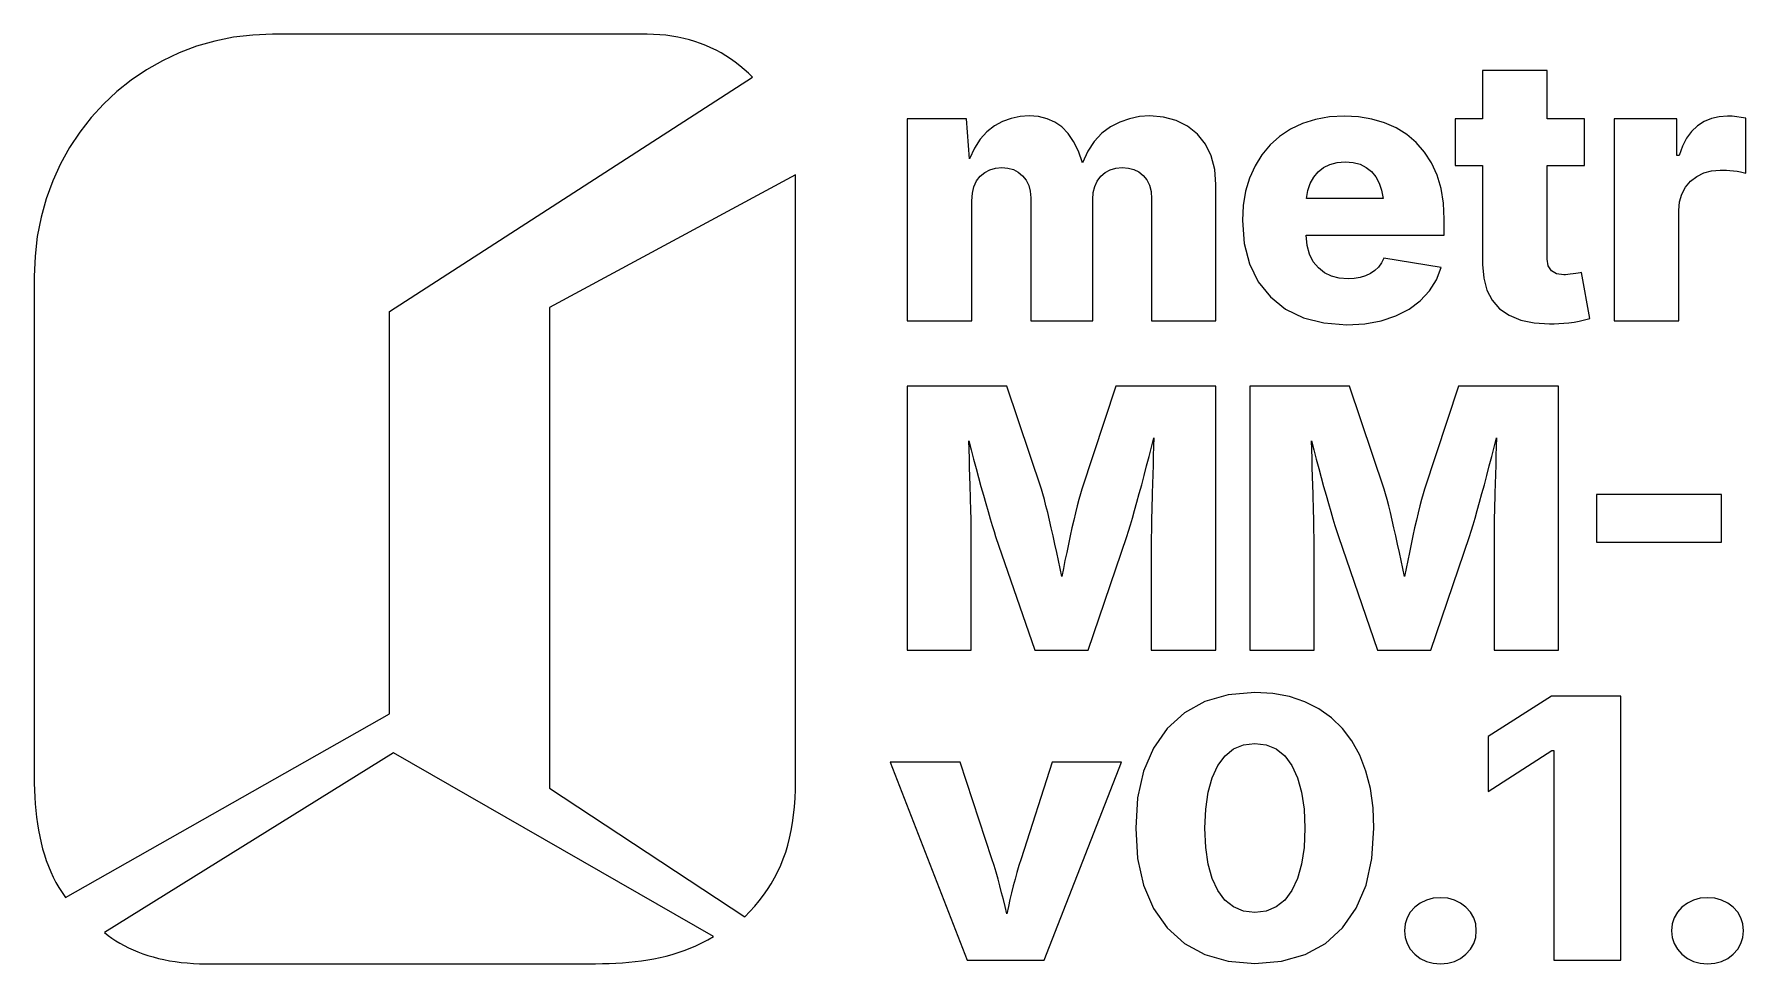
# Model space of a CAD drawing. Header units: metres. Extents: x 0.8 to 39.6, y 0.8 to 10.4.
# Drawn here: x 0.8 to 18.48, y 0.8 to 10.4 of the extents above; entities that cross this region are included whole.
import ezdxf

# ---------------------------------------------------------------- set-up
doc = ezdxf.new("R2010")
doc.units = ezdxf.units.M

msp = doc.modelspace()

# ---------------------------------------------------------------- linework, layer by layer
for p, q in [((2.47798, 10.2754), (2.29747, 10.2078)), ((2.66513, 10.3291), (2.47798, 10.2754)), ((2.85835, 10.3681), (2.66513, 10.3291)), ((3.05701, 10.3919), (2.85835, 10.3681)), ((3.2605, 10.4), (3.05701, 10.3919)), ((7.13277, 10.4), (3.2605, 10.4)), ((7.19872, 10.3988), (7.13277, 10.4)), ((7.26346, 10.3952), (7.19872, 10.3988)), ((7.32698, 10.3892), (7.26346, 10.3952)), ((7.3893, 10.381), (7.32698, 10.3892)), ((7.45041, 10.3704), (7.3893, 10.381)), ((7.51031, 10.3575), (7.45041, 10.3704)), ((7.569, 10.3424), (7.51031, 10.3575)), ((7.62648, 10.3251), (7.569, 10.3424)), ((7.68275, 10.3056), (7.62648, 10.3251)), ((7.73781, 10.284), (7.68275, 10.3056)), ((7.79166, 10.2603), (7.73781, 10.284)), ((7.8443, 10.2345), (7.79166, 10.2603)), ((2.12422, 10.1266), (1.95885, 10.0326)), ((2.29747, 10.2078), (2.12422, 10.1266)), ((7.89572, 10.2066), (7.8443, 10.2345)), ((7.94594, 10.1767), (7.89572, 10.2066)), ((7.99495, 10.1447), (7.94594, 10.1767)), ((8.04276, 10.1109), (7.99495, 10.1447)), ((8.08934, 10.075), (8.04276, 10.1109)), ((1.80194, 9.92628), (1.65411, 9.80821)), ((1.95885, 10.0326), (1.80194, 9.92628)), ((4.47058, 7.53613), (8.22185, 9.9563)), ((8.13472, 10.0373), (8.08934, 10.075)), ((8.17888, 9.99774), (8.13472, 10.0373)), ((8.22185, 9.9563), (8.17888, 9.99774)), ((16.4321, 10.0249), (15.7647, 10.0249)), ((15.7647, 10.0249), (15.7647, 9.528)), ((16.4321, 9.528), (16.4321, 10.0249)), ((1.65411, 9.80821), (1.51596, 9.67899)), ((1.51596, 9.67899), (1.38809, 9.53917)), ((10.9852, 9.54956), (10.8934, 9.53012)), ((11.0801, 9.55603), (10.9852, 9.54956)), ((11.1772, 9.54892), (11.0801, 9.55603)), ((12.325, 9.55603), (12.2186, 9.54897)), ((12.4684, 9.54425), (12.325, 9.55603)), ((14.3378, 9.55417), (14.1824, 9.5457)), ((14.4836, 9.54651), (14.3378, 9.55417)), ((18.2941, 9.55417), (18.2088, 9.54785)), ((18.3425, 9.55276), (18.2941, 9.55417)), ((18.3902, 9.54855), (18.3425, 9.55276)), ((1.27112, 9.38933), (1.16563, 9.23006)), ((1.38809, 9.53917), (1.27112, 9.38933)), ((10.4338, 9.528), (9.81992, 9.528)), ((9.81992, 9.528), (9.81992, 7.43959)), ((10.4644, 9.11331), (10.4338, 9.528)), ((10.641, 9.39229), (10.5722, 9.31575)), ((10.7197, 9.45236), (10.641, 9.39229)), ((10.8049, 9.49771), (10.7197, 9.45236)), ((10.8934, 9.53012), (10.8049, 9.49771)), ((11.2659, 9.52754), (11.1772, 9.54892)), ((11.346, 9.49194), (11.2659, 9.52754)), ((11.4176, 9.44208), (11.346, 9.49194)), ((11.4815, 9.37624), (11.4176, 9.44208)), ((11.5384, 9.29263), (11.4815, 9.37624)), ((11.8293, 9.37746), (11.7516, 9.29381)), ((11.9187, 9.44302), (11.8293, 9.37746)), ((12.0154, 9.49246), (11.9187, 9.44302)), ((12.1154, 9.52779), (12.0154, 9.49246)), ((12.2186, 9.54897), (12.1154, 9.52779)), ((12.5983, 9.50887), (12.4684, 9.54425)), ((12.7146, 9.44991), (12.5983, 9.50887)), ((12.8175, 9.36736), (12.7146, 9.44991)), ((13.7793, 9.41873), (13.6675, 9.3443)), ((13.9032, 9.47798), (13.7793, 9.41873)), ((14.0375, 9.52031), (13.9032, 9.47798)), ((14.1824, 9.5457), (14.0375, 9.52031)), ((14.621, 9.52357), (14.4836, 9.54651)), ((14.7499, 9.48534), (14.621, 9.52357)), ((14.8703, 9.43181), (14.7499, 9.48534)), ((14.9803, 9.36339), (14.8703, 9.43181)), ((15.7647, 9.528), (15.4816, 9.528)), ((15.4816, 9.528), (15.4816, 9.0442)), ((16.8165, 9.528), (16.4321, 9.528)), ((16.8165, 9.0442), (16.8165, 9.528)), ((17.772, 9.528), (17.1237, 9.528)), ((17.1237, 9.528), (17.1237, 7.43959)), ((17.772, 9.14694), (17.772, 9.528)), ((17.9235, 9.39632), (17.8712, 9.32626)), ((17.9852, 9.45329), (17.9235, 9.39632)), ((18.0544, 9.49742), (17.9852, 9.45329)), ((18.1289, 9.52895), (18.0544, 9.49742)), ((18.2088, 9.54785), (18.1289, 9.52895)), ((18.4371, 9.54155), (18.3902, 9.54855)), ((18.4834, 9.53174), (18.4371, 9.54155)), ((18.4834, 8.96388), (18.4834, 9.53174)), ((1.16563, 9.23006), (1.07227, 9.06192)), ((10.5133, 9.22276), (10.4644, 9.11331)), ((10.5722, 9.31575), (10.5133, 9.22276)), ((11.5882, 9.1913), (11.5384, 9.29263)), ((11.7516, 9.29381), (11.6854, 9.19206)), ((12.9016, 9.26416), (12.8175, 9.36736)), ((12.9616, 9.1432), (12.9016, 9.26416)), ((13.5692, 9.25644), (13.4844, 9.15515)), ((13.6675, 9.3443), (13.5692, 9.25644)), ((15.0778, 9.2805), (14.9803, 9.36339)), ((15.1629, 9.18312), (15.0778, 9.2805)), ((17.8283, 9.24315), (17.795, 9.14694)), ((17.8712, 9.32626), (17.8283, 9.24315)), ((1.07227, 9.06192), (0.991592, 8.8855)), ((10.7323, 9.01805), (10.7971, 9.02365)), ((10.7971, 9.02365), (10.86, 9.01834)), ((11.6309, 9.0722), (11.5882, 9.1913)), ((11.6854, 9.19206), (11.6309, 9.0722)), ((11.975, 9.01799), (12.042, 9.02365)), ((12.042, 9.02365), (12.1051, 9.01851)), ((12.9977, 9.0045), (12.9616, 9.1432)), ((13.4131, 9.04045), (13.3567, 8.91414)), ((13.4844, 9.15515), (13.4131, 9.04045)), ((14.0652, 8.97975), (14.121, 9.02429)), ((14.121, 9.02429), (14.1859, 9.05609)), ((14.1859, 9.05609), (14.2601, 9.07518)), ((14.2601, 9.07518), (14.3435, 9.08156)), ((14.3435, 9.08156), (14.4258, 9.0753)), ((14.4258, 9.0753), (14.4989, 9.05656)), ((14.4989, 9.05656), (14.5626, 9.02534)), ((14.5626, 9.02534), (14.6169, 8.98161)), ((15.2356, 9.07127), (15.1629, 9.18312)), ((15.2937, 8.94559), (15.2356, 9.07127)), ((15.4816, 9.0442), (15.7647, 9.0442)), ((15.7647, 9.0442), (15.7647, 8.02052)), ((16.4321, 8.07843), (16.4321, 9.0442)), ((16.4321, 9.0442), (16.8165, 9.0442)), ((17.795, 9.14694), (17.772, 9.14694)), ((0.991592, 8.8855), (0.924225, 8.70135)), ((8.66554, 8.94789), (6.12436, 7.57646)), ((8.66554, 2.69579), (8.66554, 8.94789)), ((10.509, 8.82562), (10.5362, 8.88448)), ((10.5362, 8.88448), (10.5743, 8.93396)), ((10.5743, 8.93396), (10.6208, 8.97321)), ((10.6208, 8.97321), (10.6735, 9.00124)), ((10.6735, 9.00124), (10.7323, 9.01805)), ((10.86, 9.01834), (10.9169, 9.0024)), ((10.9169, 9.0024), (10.9676, 8.97583)), ((10.9676, 8.97583), (11.0122, 8.93864)), ((11.0122, 8.93864), (11.0486, 8.89247)), ((11.0486, 8.89247), (11.0746, 8.83894)), ((11.7566, 8.82773), (11.7823, 8.88406)), ((11.7823, 8.88406), (11.8183, 8.93303)), ((11.8183, 8.93303), (11.8631, 8.97267)), ((11.8631, 8.97267), (11.9153, 9.00099)), ((11.9153, 9.00099), (11.975, 9.01799)), ((12.1051, 9.01851), (12.1623, 9.0031)), ((12.1623, 9.0031), (12.2136, 8.97742)), ((12.2136, 8.97742), (12.2591, 8.94145)), ((12.2591, 8.94145), (12.2963, 8.89557)), ((12.2963, 8.89557), (12.3229, 8.84012)), ((13.0097, 8.84805), (12.9977, 9.0045)), ((13.0097, 7.43959), (13.0097, 8.84805)), ((13.3567, 8.91414), (13.3163, 8.778)), ((13.9586, 8.78658), (13.9837, 8.85995)), ((13.9837, 8.85995), (14.0193, 8.92435)), ((14.0193, 8.92435), (14.0652, 8.97975)), ((14.6169, 8.98161), (14.6617, 8.9268)), ((14.6617, 8.9268), (14.6963, 8.8623)), ((14.6963, 8.8623), (14.7209, 8.7881)), ((15.3353, 8.80672), (15.2937, 8.94559)), ((17.8594, 8.81932), (17.9125, 8.88165)), ((17.9125, 8.88165), (17.9773, 8.93233)), ((17.9773, 8.93233), (18.05, 8.96852)), ((18.05, 8.96852), (18.1307, 8.99025)), ((18.1307, 8.99025), (18.2195, 8.99748)), ((18.2195, 8.99748), (18.2511, 8.99696)), ((18.2511, 8.99696), (18.2847, 8.99539)), ((18.2847, 8.99539), (18.3204, 8.99275)), ((18.3204, 8.99275), (18.3581, 8.98909)), ((18.3581, 8.98909), (18.395, 8.98436)), ((18.395, 8.98436), (18.4281, 8.97858)), ((18.4281, 8.97858), (18.4576, 8.97176)), ((18.4576, 8.97176), (18.4834, 8.96388)), ((0.924225, 8.70135), (0.870789, 8.51007)), ((10.4873, 8.67992), (10.4927, 8.75745)), ((10.4873, 7.43959), (10.4873, 8.67992)), ((10.4927, 8.75745), (10.509, 8.82562)), ((11.0746, 8.83894), (11.0902, 8.77805)), ((11.0902, 8.77805), (11.0954, 8.70981)), ((11.0954, 8.70981), (11.0954, 7.43959)), ((11.736, 8.69301), (11.7412, 8.76404)), ((11.736, 7.43959), (11.736, 8.69301)), ((11.7412, 8.76404), (11.7566, 8.82773)), ((12.3229, 8.84012), (12.3389, 8.77509)), ((12.3389, 8.77509), (12.3442, 8.70047)), ((12.3442, 8.70047), (12.3442, 7.43959)), ((13.3163, 8.778), (13.2921, 8.63206)), ((13.9438, 8.70421), (13.9586, 8.78658)), ((14.7355, 8.70421), (13.9438, 8.70421)), ((14.7209, 8.7881), (14.7355, 8.70421)), ((15.3602, 8.65465), (15.3353, 8.80672)), ((17.7911, 8.57906), (17.7987, 8.66801)), ((17.7987, 8.66801), (17.8215, 8.74811)), ((17.8215, 8.74811), (17.8594, 8.81932)), ((0.870789, 8.51007), (0.831863, 8.31224)), ((13.2921, 8.63206), (13.2841, 8.47632)), ((15.3685, 8.4894), (15.3602, 8.65465)), ((15.3685, 8.32501), (15.3685, 8.4894)), ((17.7911, 7.43959), (17.7911, 8.57906)), ((0.831863, 8.31224), (0.80806, 8.1084)), ((13.2841, 8.47632), (13.302, 8.23856)), ((13.9515, 8.21906), (13.94, 8.32501)), ((13.94, 8.32501), (15.3685, 8.32501)), ((13.302, 8.23856), (13.356, 8.02777)), ((13.9766, 8.12723), (13.9515, 8.21906)), ((0.80806, 8.1084), (0.799988, 7.89915)), ((13.356, 8.02777), (13.4459, 7.84395)), ((14.0151, 8.04953), (13.9766, 8.12723)), ((14.0672, 7.98596), (14.0151, 8.04953)), ((14.1304, 7.93652), (14.0672, 7.98596)), ((14.6507, 7.95871), (14.6055, 7.92807)), ((14.6887, 7.99554), (14.6507, 7.95871)), ((14.7195, 8.03856), (14.6887, 7.99554)), ((14.7431, 8.08777), (14.7195, 8.03856)), ((15.3379, 7.99252), (14.7431, 8.08777)), ((15.2869, 7.86397), (15.3379, 7.99252)), ((15.7647, 8.02052), (15.7757, 7.88002)), ((16.4427, 8.00732), (16.4321, 8.07843)), ((16.4746, 7.95654), (16.4427, 8.00732)), ((0.799988, 7.89915), (0.799988, 2.73613)), ((13.4459, 7.84395), (13.5719, 7.6871)), ((14.2027, 7.90121), (14.1304, 7.93652)), ((14.2839, 7.88004), (14.2027, 7.90121)), ((14.3741, 7.87297), (14.2839, 7.88004)), ((14.4387, 7.87642), (14.3741, 7.87297)), ((14.4989, 7.88675), (14.4387, 7.87642)), ((14.5544, 7.90396), (14.4989, 7.88675)), ((14.6055, 7.92807), (14.5544, 7.90396)), ((15.2143, 7.74921), (15.2869, 7.86397)), ((15.7757, 7.88002), (15.8087, 7.75737)), ((16.5278, 7.92607), (16.4746, 7.95654)), ((16.6023, 7.91592), (16.5278, 7.92607)), ((16.6212, 7.91644), (16.6023, 7.91592)), ((16.6436, 7.91801), (16.6212, 7.91644)), ((16.6695, 7.92064), (16.6436, 7.91801)), ((16.6989, 7.92432), (16.6695, 7.92064)), ((16.7277, 7.92836), (16.6989, 7.92432)), ((16.7522, 7.93204), (16.7277, 7.92836)), ((16.7722, 7.93536), (16.7522, 7.93204)), ((16.7878, 7.93834), (16.7722, 7.93536)), ((16.8738, 7.46388), (16.7878, 7.93834)), ((13.5719, 7.6871), (13.7292, 7.56165)), ((15.0042, 7.561), (15.1201, 7.64821)), ((15.1201, 7.64821), (15.2143, 7.74921)), ((15.8087, 7.75737), (15.8636, 7.65259)), ((15.8636, 7.65259), (15.9406, 7.56566)), ((4.47058, 3.3815), (4.47058, 7.53613)), ((6.12436, 7.57646), (6.12436, 2.61511)), ((9.81992, 7.43959), (10.4873, 7.43959)), ((11.0954, 7.43959), (11.736, 7.43959)), ((12.3442, 7.43959), (13.0097, 7.43959)), ((13.7292, 7.56165), (13.9135, 7.47205)), ((13.9135, 7.47205), (14.1246, 7.41829)), ((14.5483, 7.4104), (14.7171, 7.44052)), ((14.7171, 7.44052), (14.8691, 7.49072)), ((14.8691, 7.49072), (15.0042, 7.561)), ((15.9406, 7.56566), (16.0388, 7.49742)), ((16.0388, 7.49742), (16.1577, 7.44868)), ((16.1577, 7.44868), (16.297, 7.41945)), ((16.6558, 7.42091), (16.7089, 7.4278)), ((16.7089, 7.4278), (16.7629, 7.43726)), ((16.7629, 7.43726), (16.8179, 7.44928)), ((16.8179, 7.44928), (16.8738, 7.46388)), ((17.1237, 7.43959), (17.7911, 7.43959)), ((14.1246, 7.41829), (14.3626, 7.40036)), ((14.3626, 7.40036), (14.5483, 7.4104)), ((16.297, 7.41945), (16.4569, 7.4097)), ((16.4569, 7.4097), (16.5045, 7.4104)), ((16.5045, 7.4104), (16.5535, 7.41251)), ((16.5535, 7.41251), (16.6039, 7.416)), ((16.6039, 7.416), (16.6558, 7.42091)), ((10.8498, 6.76389), (9.81769, 6.76389)), ((9.81769, 6.76389), (9.81769, 4.03709)), ((11.2064, 5.70244), (10.8498, 6.76389)), ((11.9739, 6.76389), (11.623, 5.70244)), ((13.0079, 6.76389), (11.9739, 6.76389)), ((13.0079, 4.03709), (13.0079, 6.76389)), ((14.3904, 6.76389), (13.3583, 6.76389)), ((13.3583, 6.76389), (13.3583, 4.03709)), ((14.747, 5.70244), (14.3904, 6.76389)), ((15.5145, 6.76389), (15.1636, 5.70244)), ((16.5485, 6.76389), (15.5145, 6.76389)), ((16.5485, 4.03709), (16.5485, 6.76389)), ((10.4596, 6.11169), (10.4576, 6.20204)), ((10.4576, 6.20204), (10.4813, 6.10616)), ((12.3423, 6.13606), (12.3661, 6.23317)), ((12.3661, 6.23317), (12.3641, 6.14075)), ((14.0002, 6.11169), (13.9982, 6.20204)), ((13.9982, 6.20204), (14.022, 6.10616)), ((15.8829, 6.13606), (15.9067, 6.23317)), ((15.9067, 6.23317), (15.9047, 6.14075)), ((10.4618, 6.01996), (10.4596, 6.11169)), ((10.4643, 5.92685), (10.4618, 6.01996)), ((10.4813, 6.10616), (10.5057, 6.01059)), ((12.2931, 5.94116), (12.318, 6.03873)), ((12.318, 6.03873), (12.3423, 6.13606)), ((12.3619, 6.04651), (12.3594, 5.95042)), ((12.3641, 6.14075), (12.3619, 6.04651)), ((14.0024, 6.01996), (14.0002, 6.11169)), ((14.0049, 5.92685), (14.0024, 6.01996)), ((14.022, 6.10616), (14.0463, 6.01059)), ((15.8337, 5.94116), (15.8586, 6.03873)), ((15.8586, 6.03873), (15.8829, 6.13606)), ((15.9025, 6.04651), (15.9, 5.95042)), ((15.9047, 6.14075), (15.9025, 6.04651)), ((10.467, 5.83238), (10.4643, 5.92685)), ((10.5057, 6.01059), (10.5306, 5.91537)), ((10.5306, 5.91537), (10.5561, 5.8205)), ((12.2421, 5.74734), (12.2676, 5.84335)), ((12.2676, 5.84335), (12.2931, 5.94116)), ((12.3567, 5.85251), (12.3513, 5.66196)), ((12.3594, 5.95042), (12.3567, 5.85251)), ((14.0076, 5.83238), (14.0049, 5.92685)), ((14.0463, 6.01059), (14.0712, 5.91537)), ((14.0712, 5.91537), (14.0967, 5.8205)), ((15.7827, 5.74734), (15.8082, 5.84335)), ((15.8082, 5.84335), (15.8337, 5.94116)), ((15.8973, 5.85251), (15.8919, 5.66196)), ((15.9, 5.95042), (15.8973, 5.85251)), ((10.4697, 5.73888), (10.467, 5.83238)), ((10.4773, 5.47824), (10.4697, 5.73888)), ((10.5561, 5.8205), (10.5816, 5.72768)), ((10.5816, 5.72768), (10.6066, 5.63864)), ((11.221, 5.65224), (11.2064, 5.70244)), ((11.623, 5.70244), (11.6084, 5.65218)), ((12.2171, 5.65509), (12.2421, 5.74734)), ((12.3513, 5.66196), (12.3464, 5.48558)), ((14.013, 5.64868), (14.0076, 5.83238)), ((14.0967, 5.8205), (14.1222, 5.72768)), ((14.1222, 5.72768), (14.1472, 5.63864)), ((14.7616, 5.65224), (14.747, 5.70244)), ((15.1636, 5.70244), (15.149, 5.65218)), ((15.7578, 5.65509), (15.7827, 5.74734)), ((15.8919, 5.66196), (15.887, 5.48558)), ((10.6066, 5.63864), (10.6309, 5.55336)), ((10.6309, 5.55336), (10.6546, 5.47185)), ((11.2366, 5.59494), (11.221, 5.65224)), ((11.2533, 5.53055), (11.2366, 5.59494)), ((11.2711, 5.45906), (11.2533, 5.53055)), ((11.576, 5.53003), (11.5582, 5.45815)), ((11.5927, 5.59471), (11.576, 5.53003)), ((11.6084, 5.65218), (11.5927, 5.59471)), ((12.1464, 5.40294), (12.1691, 5.48192)), ((12.1691, 5.48192), (12.1928, 5.56662)), ((12.1928, 5.56662), (12.2171, 5.65509)), ((12.3464, 5.48558), (12.3443, 5.40501)), ((14.0179, 5.47824), (14.013, 5.64868)), ((14.1472, 5.63864), (14.1715, 5.55336)), ((14.1715, 5.55336), (14.1953, 5.47185)), ((14.7772, 5.59494), (14.7616, 5.65224)), ((14.7939, 5.53055), (14.7772, 5.59494)), ((14.8117, 5.45906), (14.7939, 5.53055)), ((15.1166, 5.53003), (15.0988, 5.45815)), ((15.1333, 5.59471), (15.1166, 5.53003)), ((15.149, 5.65218), (15.1333, 5.59471)), ((15.687, 5.40294), (15.7097, 5.48192)), ((15.7097, 5.48192), (15.7334, 5.56662)), ((15.7334, 5.56662), (15.7578, 5.65509)), ((15.887, 5.48558), (15.8849, 5.40501)), ((18.2313, 5.64572), (16.9421, 5.64572)), ((16.9421, 5.64572), (16.9421, 5.15343)), ((18.2313, 5.15343), (18.2313, 5.64572)), ((10.4793, 5.40019), (10.4773, 5.47824)), ((10.4808, 5.32979), (10.4793, 5.40019)), ((10.4817, 5.26706), (10.4808, 5.32979)), ((10.6546, 5.47185), (10.6772, 5.3959)), ((10.6772, 5.3959), (10.6978, 5.32729)), ((10.6978, 5.32729), (10.7166, 5.26598)), ((11.2895, 5.38254), (11.2711, 5.45906)), ((11.3079, 5.30304), (11.2895, 5.38254)), ((11.5399, 5.38127), (11.5216, 5.30167)), ((11.5582, 5.45815), (11.5399, 5.38127)), ((12.1061, 5.26797), (12.1254, 5.33163)), ((12.1254, 5.33163), (12.1464, 5.40294)), ((12.3429, 5.33255), (12.342, 5.2682)), ((12.3443, 5.40501), (12.3429, 5.33255)), ((14.02, 5.40019), (14.0179, 5.47824)), ((14.0214, 5.32979), (14.02, 5.40019)), ((14.0223, 5.26706), (14.0214, 5.32979)), ((14.1953, 5.47185), (14.2178, 5.3959)), ((14.2178, 5.3959), (14.2384, 5.32729)), ((14.2384, 5.32729), (14.2572, 5.26598)), ((14.8301, 5.38254), (14.8117, 5.45906)), ((14.8485, 5.30304), (14.8301, 5.38254)), ((15.0805, 5.38127), (15.0622, 5.30167)), ((15.0988, 5.45815), (15.0805, 5.38127)), ((15.6467, 5.26797), (15.666, 5.33163)), ((15.666, 5.33163), (15.687, 5.40294)), ((15.8835, 5.33255), (15.8826, 5.2682)), ((15.8849, 5.40501), (15.8835, 5.33255)), ((10.482, 5.21198), (10.4817, 5.26706)), ((10.482, 4.03709), (10.482, 5.21198)), ((10.7166, 5.26598), (10.7334, 5.21198)), ((10.7334, 5.21198), (11.1369, 4.03709)), ((11.3265, 5.22058), (11.3079, 5.30304)), ((11.3452, 5.13513), (11.3265, 5.22058)), ((11.3637, 5.04889), (11.3452, 5.13513)), ((11.485, 5.13422), (11.467, 5.04837)), ((11.5033, 5.21931), (11.485, 5.13422)), ((11.5216, 5.30167), (11.5033, 5.21931)), ((11.6905, 4.03709), (12.0884, 5.21198)), ((12.0884, 5.21198), (12.1061, 5.26797)), ((12.342, 5.2682), (12.3417, 5.21198)), ((12.3417, 5.21198), (12.3417, 4.03709)), ((14.0226, 5.21198), (14.0223, 5.26706)), ((14.0226, 4.03709), (14.0226, 5.21198)), ((14.2572, 5.26598), (14.274, 5.21198)), ((14.274, 5.21198), (14.6775, 4.03709)), ((14.8671, 5.22058), (14.8485, 5.30304)), ((14.8858, 5.13513), (14.8671, 5.22058)), ((14.9044, 5.04889), (14.8858, 5.13513)), ((15.0257, 5.13422), (15.0076, 5.04837)), ((15.0439, 5.21931), (15.0257, 5.13422)), ((15.0622, 5.30167), (15.0439, 5.21931)), ((15.2311, 4.03709), (15.629, 5.21198)), ((15.629, 5.21198), (15.6467, 5.26797)), ((15.8826, 5.2682), (15.8823, 5.21198)), ((15.8823, 5.21198), (15.8823, 4.03709)), ((16.9421, 5.15343), (18.2313, 5.15343)), ((11.3818, 4.96404), (11.3637, 5.04889)), ((11.3994, 4.88054), (11.3818, 4.96404)), ((11.4496, 4.96381), (11.4328, 4.88048)), ((11.467, 5.04837), (11.4496, 4.96381)), ((14.9224, 4.96404), (14.9044, 5.04889)), ((14.94, 4.88054), (14.9224, 4.96404)), ((14.9902, 4.96381), (14.9734, 4.88048)), ((15.0076, 5.04837), (14.9902, 4.96381)), ((11.4165, 4.7984), (11.3994, 4.88054)), ((11.4328, 4.88048), (11.4165, 4.7984)), ((14.9572, 4.7984), (14.94, 4.88054)), ((14.9734, 4.88048), (14.9572, 4.7984)), ((9.81769, 4.03709), (10.482, 4.03709)), ((11.1369, 4.03709), (11.6905, 4.03709)), ((12.3417, 4.03709), (13.0079, 4.03709)), ((13.3583, 4.03709), (14.0226, 4.03709)), ((14.6775, 4.03709), (15.2311, 4.03709)), ((15.8823, 4.03709), (16.5485, 4.03709)), ((13.1367, 3.57727), (12.8945, 3.508)), ((13.4108, 3.60036), (13.1367, 3.57727)), ((13.5974, 3.58995), (13.4108, 3.60036)), ((13.7701, 3.55875), (13.5974, 3.58995)), ((13.9287, 3.50673), (13.7701, 3.55875)), ((16.4752, 3.56377), (15.8225, 3.14679)), ((17.1927, 3.56377), (16.4752, 3.56377)), ((17.1927, 0.83876), (17.1927, 3.56377)), ((1.12268, 1.4857), (4.47058, 3.3815)), ((12.6841, 3.39253), (12.5055, 3.2309)), ((12.8945, 3.508), (12.6841, 3.39253)), ((14.0733, 3.43391), (13.9287, 3.50673)), ((14.2029, 3.34151), (14.0733, 3.43391)), ((12.5055, 3.2309), (12.3632, 3.02789)), ((14.3163, 3.23068), (14.2029, 3.34151)), ((14.4137, 3.10146), (14.3163, 3.23068)), ((12.3632, 3.02789), (12.2615, 2.78831)), ((13.1034, 2.94739), (13.1916, 3.01854)), ((13.1916, 3.01854), (13.2941, 3.06123)), ((13.2941, 3.06123), (13.4108, 3.07545)), ((13.4108, 3.07545), (13.5284, 3.06123)), ((13.5284, 3.06123), (13.6315, 3.01854)), ((13.6315, 3.01854), (13.72, 2.94739)), ((14.495, 2.95383), (14.4137, 3.10146)), ((15.8225, 3.14679), (15.8225, 2.57985)), ((4.51091, 2.97815), (1.52605, 1.12268)), ((7.81848, 1.08235), (4.51091, 2.97815)), ((10.3667, 2.88342), (9.64323, 2.88342)), ((9.64323, 2.88342), (10.4394, 0.83876)), ((10.695, 1.88303), (10.3667, 2.88342)), ((11.3182, 2.88342), (10.9958, 1.88303)), ((11.2337, 0.83876), (12.0338, 2.88342)), ((12.0338, 2.88342), (11.3182, 2.88342)), ((12.9709, 2.72186), (13.0294, 2.84776)), ((13.0294, 2.84776), (13.1034, 2.94739)), ((13.72, 2.94739), (13.7941, 2.84776)), ((13.7941, 2.84776), (13.8526, 2.72186)), ((14.5591, 2.78906), (14.495, 2.95383)), ((15.8225, 2.57985), (16.4811, 3.00229)), ((16.4811, 3.00229), (16.5007, 3.00229)), ((16.5007, 3.00229), (16.5007, 0.83876)), ((0.799988, 2.73613), (0.800613, 2.66383)), ((0.800613, 2.66383), (0.80249, 2.59221)), ((8.66432, 2.60077), (8.66554, 2.69579)), ((12.2615, 2.78831), (12.2005, 2.51216)), ((12.9292, 2.57184), (12.9709, 2.72186)), ((13.8526, 2.72186), (13.8944, 2.57184)), ((14.6048, 2.60841), (14.5591, 2.78906)), ((0.80249, 2.59221), (0.80571, 2.5213)), ((0.80571, 2.5213), (0.810318, 2.45119)), ((6.12436, 2.61511), (8.14117, 1.28403)), ((8.65451, 2.42102), (8.66066, 2.50923)), ((8.66066, 2.50923), (8.66432, 2.60077)), ((12.2005, 2.51216), (12.1802, 2.19943)), ((12.9041, 2.39771), (12.9292, 2.57184)), ((13.8944, 2.57184), (13.9195, 2.39771)), ((14.6323, 2.41187), (14.6048, 2.60841)), ((0.810318, 2.45119), (0.816376, 2.38193)), ((0.816376, 2.38193), (0.823959, 2.31357)), ((0.823959, 2.31357), (0.833099, 2.24617)), ((8.63466, 2.25398), (8.64586, 2.336)), ((8.64586, 2.336), (8.65451, 2.42102)), ((12.8957, 2.19943), (12.9041, 2.39771)), ((13.9195, 2.39771), (13.9278, 2.19943)), ((14.6415, 2.19943), (14.6323, 2.41187)), ((0.833099, 2.24617), (0.843872, 2.17981)), ((0.843872, 2.17981), (0.856354, 2.11453)), ((8.60451, 2.09843), (8.62088, 2.17485)), ((8.62088, 2.17485), (8.63466, 2.25398)), ((12.1802, 2.19943), (12.2005, 1.88681)), ((12.904, 2.00215), (12.8957, 2.19943)), ((13.9278, 2.19943), (13.9195, 2.00215)), ((14.6212, 1.88756), (14.6415, 2.19943)), ((0.856354, 2.11453), (0.870575, 2.05042)), ((0.870575, 2.05042), (0.886627, 1.9875)), ((0.886627, 1.9875), (0.904541, 1.92586)), ((8.53949, 1.88403), (8.56384, 1.95317)), ((8.56384, 1.95317), (8.58551, 2.0246)), ((8.58551, 2.0246), (8.60451, 2.09843)), ((12.9289, 1.82909), (12.904, 2.00215)), ((13.9195, 2.00215), (13.8944, 1.82909)), ((0.904541, 1.92586), (0.924393, 1.86554)), ((0.924393, 1.86554), (0.946243, 1.80663)), ((0.946243, 1.80663), (0.970154, 1.74915)), ((8.48257, 1.75192), (8.51241, 1.81699)), ((8.51241, 1.81699), (8.53949, 1.88403)), ((10.7171, 1.81422), (10.695, 1.88303)), ((10.738, 1.74495), (10.7171, 1.81422)), ((10.9738, 1.81348), (10.953, 1.7438)), ((10.9958, 1.88303), (10.9738, 1.81348)), ((12.2005, 1.88681), (12.2615, 1.61099)), ((12.9704, 1.68027), (12.9289, 1.82909)), ((13.8944, 1.82909), (13.8526, 1.68027)), ((14.5606, 1.61214), (14.6212, 1.88756)), ((0.970154, 1.74915), (0.996185, 1.69319)), ((0.996185, 1.69319), (1.0244, 1.63881)), ((1.0244, 1.63881), (1.05484, 1.58606)), ((8.37625, 1.56702), (8.41452, 1.62709)), ((8.41452, 1.62709), (8.44995, 1.68867)), ((8.44995, 1.68867), (8.48257, 1.75192)), ((10.7578, 1.67523), (10.738, 1.74495)), ((10.7766, 1.60504), (10.7578, 1.67523)), ((10.7947, 1.53418), (10.7766, 1.60504)), ((10.9152, 1.60413), (10.8977, 1.53366)), ((10.9335, 1.67403), (10.9152, 1.60413)), ((10.953, 1.7438), (10.9335, 1.67403)), ((12.2615, 1.61099), (12.3632, 1.37198)), ((13.0284, 1.55566), (12.9704, 1.68027)), ((13.8526, 1.68027), (13.7941, 1.55566)), ((14.4595, 1.37318), (14.5606, 1.61214)), ((1.05484, 1.58606), (1.08759, 1.535)), ((1.08759, 1.535), (1.12268, 1.4857)), ((8.24406, 1.39435), (8.29105, 1.45079)), ((8.29105, 1.45079), (8.3351, 1.5083)), ((8.3351, 1.5083), (8.37625, 1.56702)), ((10.8127, 1.46239), (10.7947, 1.53418)), ((10.8306, 1.38969), (10.8127, 1.46239)), ((10.8808, 1.46216), (10.8643, 1.38963)), ((10.8977, 1.53366), (10.8808, 1.46216)), ((13.1021, 1.45726), (13.0284, 1.55566)), ((13.1904, 1.38696), (13.1021, 1.45726)), ((13.72, 1.45726), (13.6315, 1.38696)), ((13.7941, 1.55566), (13.72, 1.45726)), ((15.1204, 1.42747), (15.0637, 1.38466)), ((15.1834, 1.45807), (15.1204, 1.42747)), ((15.2526, 1.47641), (15.1834, 1.45807)), ((15.3281, 1.48253), (15.2526, 1.47641)), ((15.4036, 1.47641), (15.3281, 1.48253)), ((15.4728, 1.45807), (15.4036, 1.47641)), ((15.5358, 1.42747), (15.4728, 1.45807)), ((15.5925, 1.38466), (15.5358, 1.42747)), ((17.8811, 1.42747), (17.8244, 1.38466)), ((17.944, 1.45807), (17.8811, 1.42747)), ((18.0133, 1.47641), (17.944, 1.45807)), ((18.0888, 1.48253), (18.0133, 1.47641)), ((18.1643, 1.47641), (18.0888, 1.48253)), ((18.2335, 1.45807), (18.1643, 1.47641)), ((18.2965, 1.42747), (18.2335, 1.45807)), ((18.3532, 1.38466), (18.2965, 1.42747)), ((8.14117, 1.28403), (8.19412, 1.33881)), ((8.19412, 1.33881), (8.24406, 1.39435)), ((10.8483, 1.31609), (10.8306, 1.38969)), ((10.8643, 1.38963), (10.8483, 1.31609)), ((12.3632, 1.37198), (12.5055, 1.16978)), ((13.2933, 1.34479), (13.1904, 1.38696)), ((13.4108, 1.33073), (13.2933, 1.34479)), ((13.5284, 1.34479), (13.4108, 1.33073)), ((13.6315, 1.38696), (13.5284, 1.34479)), ((14.3181, 1.1707), (14.4595, 1.37318)), ((14.9833, 1.2747), (14.9633, 1.21065)), ((15.0168, 1.33272), (14.9833, 1.2747)), ((15.0637, 1.38466), (15.0168, 1.33272)), ((15.6394, 1.33272), (15.5925, 1.38466)), ((15.6729, 1.2747), (15.6394, 1.33272)), ((15.6929, 1.21065), (15.6729, 1.2747)), ((17.744, 1.2747), (17.7239, 1.21065)), ((17.7775, 1.33272), (17.744, 1.2747)), ((17.8244, 1.38466), (17.7775, 1.33272)), ((18.4001, 1.33272), (18.3532, 1.38466)), ((18.4335, 1.2747), (18.4001, 1.33272)), ((18.4536, 1.21065), (18.4335, 1.2747)), ((1.52605, 1.12268), (1.56325, 1.09303)), ((1.56325, 1.09303), (1.60223, 1.06464)), ((1.60223, 1.06464), (1.64297, 1.03751)), ((7.75797, 1.04753), (7.81848, 1.08235)), ((12.5055, 1.16978), (12.6841, 1.00896)), ((14.1401, 1.00948), (14.3181, 1.1707)), ((14.9633, 1.21065), (14.9566, 1.14052)), ((14.9566, 1.14052), (14.9633, 1.0712)), ((14.9633, 1.0712), (14.9833, 1.00769)), ((15.6729, 1.00769), (15.6929, 1.0712)), ((15.6996, 1.14052), (15.6929, 1.21065)), ((15.6929, 1.0712), (15.6996, 1.14052)), ((17.7239, 1.21065), (17.7172, 1.14052)), ((17.7172, 1.14052), (17.7239, 1.0712)), ((17.7239, 1.0712), (17.744, 1.00769)), ((18.4335, 1.00769), (18.4536, 1.0712)), ((18.4603, 1.14052), (18.4536, 1.21065)), ((18.4536, 1.0712), (18.4603, 1.14052)), ((1.64297, 1.03751), (1.68546, 1.01167)), ((1.68546, 1.01167), (1.72961, 0.987183)), ((1.72961, 0.987183), (1.77544, 0.964035)), ((1.77544, 0.964035), (1.82291, 0.942291)), ((1.82291, 0.942291), (1.87196, 0.921967)), ((1.87196, 0.921967), (1.92261, 0.903091)), ((1.92261, 0.903091), (1.97478, 0.885712)), ((1.97478, 0.885712), (2.02847, 0.869827)), ((7.32928, 0.878403), (7.39149, 0.895432)), ((7.39149, 0.895432), (7.45328, 0.914627)), ((7.45328, 0.914627), (7.51469, 0.936127)), ((7.51469, 0.936127), (7.57582, 0.960052)), ((7.57582, 0.960052), (7.63669, 0.986511)), ((7.63669, 0.986511), (7.69739, 1.01562)), ((7.69739, 1.01562), (7.75797, 1.04753)), ((12.6841, 1.00896), (12.8945, 0.894089)), ((12.8945, 0.894089), (13.1367, 0.825165)), ((13.6864, 0.825226), (13.9296, 0.894318)), ((13.9296, 0.894318), (14.1401, 1.00948)), ((14.9833, 1.00769), (15.0168, 0.950027)), ((15.0168, 0.950027), (15.0637, 0.898193)), ((15.0637, 0.898193), (15.1204, 0.855392)), ((15.5358, 0.855392), (15.5925, 0.898193)), ((15.5925, 0.898193), (15.6394, 0.950027)), ((15.6394, 0.950027), (15.6729, 1.00769)), ((17.744, 1.00769), (17.7775, 0.950027)), ((17.7775, 0.950027), (17.8244, 0.898193)), ((17.8244, 0.898193), (17.8811, 0.855392)), ((18.2965, 0.855392), (18.3532, 0.898193)), ((18.3532, 0.898193), (18.4001, 0.950027)), ((18.4001, 0.950027), (18.4335, 1.00769)), ((2.02847, 0.869827), (2.08365, 0.855499)), ((2.08365, 0.855499), (2.14027, 0.842728)), ((2.14027, 0.842728), (2.19832, 0.831573)), ((2.19832, 0.831573), (2.25777, 0.822052)), ((2.25777, 0.822052), (2.31857, 0.814194)), ((2.31857, 0.814194), (2.38071, 0.808029)), ((2.38071, 0.808029), (2.44414, 0.803589)), ((2.44414, 0.803589), (2.50883, 0.800888)), ((2.50883, 0.800888), (2.57478, 0.799988)), ((2.57478, 0.799988), (6.52773, 0.799988)), ((6.52773, 0.799988), (6.59973, 0.800308)), ((6.59973, 0.800308), (6.67059, 0.801361)), ((6.67059, 0.801361), (6.74037, 0.803253)), ((6.74037, 0.803253), (6.80911, 0.806122)), ((6.80911, 0.806122), (6.87688, 0.810074)), ((6.87688, 0.810074), (6.94376, 0.815247)), ((6.94376, 0.815247), (7.00977, 0.821732)), ((7.00977, 0.821732), (7.075, 0.829681)), ((7.075, 0.829681), (7.13951, 0.839203)), ((7.13951, 0.839203), (7.20335, 0.850418)), ((7.20335, 0.850418), (7.26659, 0.863434)), ((7.26659, 0.863434), (7.32928, 0.878403)), ((10.4394, 0.83876), (11.2337, 0.83876)), ((13.1367, 0.825165), (13.4108, 0.802185)), ((13.4108, 0.802185), (13.6864, 0.825226)), ((15.1204, 0.855392), (15.1834, 0.824814)), ((15.1834, 0.824814), (15.2526, 0.806473)), ((15.2526, 0.806473), (15.3281, 0.800354)), ((15.3281, 0.800354), (15.4036, 0.806473)), ((15.4036, 0.806473), (15.4728, 0.824814)), ((15.4728, 0.824814), (15.5358, 0.855392)), ((16.5007, 0.83876), (17.1927, 0.83876)), ((17.8811, 0.855392), (17.944, 0.824814)), ((17.944, 0.824814), (18.0133, 0.806473)), ((18.0133, 0.806473), (18.0888, 0.800354)), ((18.0888, 0.800354), (18.1643, 0.806473)), ((18.1643, 0.806473), (18.2335, 0.824814)), ((18.2335, 0.824814), (18.2965, 0.855392))]:
    msp.add_line(p, q)

doc.saveas('drawing.dxf')
